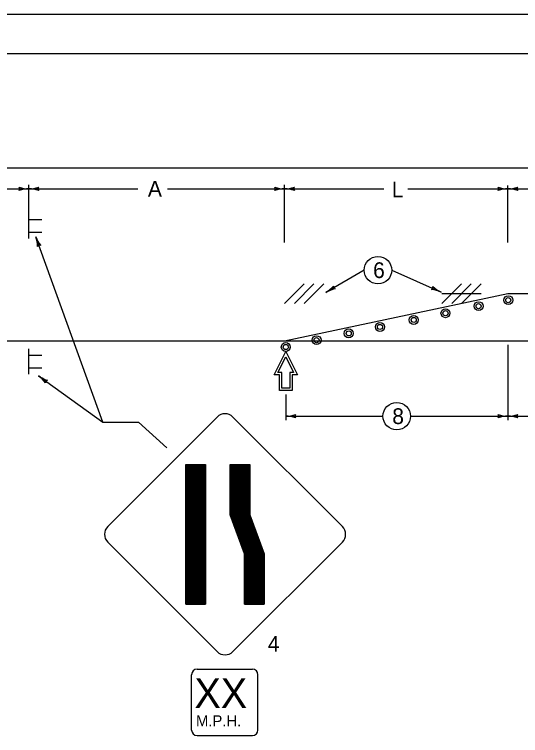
# Model space of a CAD drawing. Extents: x 1000 to 1286, y 1000 to 1022.
# Drawn here: x 1268.37 to 1274.8, y 1012.83 to 1022 of the extents above; entities that cross this region are included whole.
import ezdxf

# ---------------------------------------------------------------- set-up
doc = ezdxf.new("R2010")
doc.units = 0
doc.layers.add('Level 1', color=7, linetype='Continuous')
doc.layers.add('Level 10', color=7, linetype='Continuous')

msp = doc.modelspace()

# ---------------------------------------------------------------- linework, layer by layer
at = {"layer": 'Level 1'}
for p, q in [((1259.4053, 1020.05), (1285.25, 1020.05)), ((1268.5513, 1019.475), (1268.5513, 1019.8332)), ((1271.8013, 1019.1), (1271.8013, 1019.8332)), ((1274.6403, 1019.1), (1274.6403, 1019.825)), ((1267.15, 1019.7832), (1268.5513, 1019.7832)), ((1268.5513, 1019.7832), (1269.9374, 1019.7832)), ((1270.3132, 1019.7832), (1271.8013, 1019.7832)), ((1271.8013, 1019.7832), (1273.0652, 1019.7832)), ((1273.3674, 1019.7832), (1274.6403, 1019.7832)), ((1274.6403, 1019.7832), (1274.9653, 1019.7832)), ((1268.5513, 1019.15), (1268.5513, 1019.475)), ((1268.5513, 1019.3938), (1268.7138, 1019.3938)), ((1268.5513, 1019.2313), (1268.7138, 1019.2313)), ((1272.8139, 1018.7482), (1272.3254, 1018.4642)), ((1273.1639, 1018.7482), (1273.7928, 1018.4695)), ((1271.801, 1018.325), (1272.0497, 1018.5737)), ((1271.926, 1018.325), (1272.1747, 1018.5737)), ((1272.051, 1018.325), (1272.2997, 1018.5737)), ((1273.801, 1018.325), (1274.0497, 1018.5737)), ((1273.926, 1018.325), (1274.1747, 1018.5737)), ((1274.051, 1018.325), (1274.2997, 1018.5737)), ((1271.8013, 1017.85), (1274.6403, 1018.4505)), ((1273.801, 1018.45), (1274.301, 1018.45)), ((1259.4053, 1017.85), (1285.25, 1017.85)), ((1274.6403, 1017.8), (1274.6403, 1016.8419)), ((1268.5513, 1017.425), (1268.5513, 1017.75)), ((1268.5513, 1017.6688), (1268.7138, 1017.6688)), ((1268.5513, 1017.5063), (1268.7138, 1017.5063)), ((1271.8668, 1017.2473), (1271.7668, 1017.2473)), ((1271.8968, 1017.2173), (1271.7368, 1017.2173)), ((1271.8173, 1017.1673), (1271.8173, 1016.8419)), ((1269.5534, 1015.4892), (1270.9455, 1016.8813)), ((1272.5365, 1015.4892), (1271.1444, 1016.8813)), ((1271.8173, 1016.8919), (1273.0523, 1016.8919)), ((1273.4023, 1016.8919), (1274.6403, 1016.8919)), ((1274.6403, 1016.8919), (1275.7553, 1016.8919)), ((1270.5469, 1016.2774), (1270.5469, 1014.502)), ((1270.5469, 1016.2774), (1270.7959, 1016.2774)), ((1270.5563, 1016.2774), (1270.5563, 1014.502)), ((1270.5657, 1016.2774), (1270.5657, 1014.502)), ((1270.5751, 1016.2774), (1270.5751, 1014.502)), ((1270.5844, 1016.2774), (1270.5844, 1014.502)), ((1270.5938, 1016.2774), (1270.5938, 1014.502)), ((1270.6032, 1016.2774), (1270.6032, 1014.502)), ((1270.6126, 1016.2774), (1270.6126, 1014.502)), ((1270.6219, 1016.2774), (1270.6219, 1014.502)), ((1270.6313, 1016.2774), (1270.6313, 1014.502)), ((1270.6407, 1016.2774), (1270.6407, 1014.502)), ((1270.6501, 1016.2774), (1270.6501, 1014.502)), ((1270.6594, 1016.2774), (1270.6594, 1014.502)), ((1270.6688, 1016.2774), (1270.6688, 1014.502)), ((1270.6782, 1016.2774), (1270.6782, 1014.502)), ((1270.6876, 1016.2774), (1270.6876, 1014.502)), ((1270.6969, 1016.2774), (1270.6969, 1014.502)), ((1270.7063, 1016.2774), (1270.7063, 1014.502)), ((1270.7157, 1016.2774), (1270.7157, 1014.502)), ((1270.7251, 1016.2774), (1270.7251, 1014.502)), ((1270.7344, 1016.2774), (1270.7344, 1014.502)), ((1270.7438, 1016.2774), (1270.7438, 1014.502)), ((1270.7532, 1016.2774), (1270.7532, 1014.502)), ((1270.7626, 1016.2774), (1270.7626, 1014.502)), ((1270.7719, 1016.2774), (1270.7719, 1014.502)), ((1270.7813, 1016.2774), (1270.7813, 1014.502)), ((1270.7907, 1016.2774), (1270.7907, 1014.502)), ((1270.7959, 1016.2774), (1270.7959, 1014.502)), ((1271.1094, 1016.2774), (1271.1094, 1015.6388)), ((1271.1094, 1016.2774), (1271.3584, 1016.2774)), ((1271.1188, 1016.2774), (1271.1188, 1015.6388)), ((1271.1282, 1016.2774), (1271.1282, 1015.6388)), ((1271.1376, 1016.2774), (1271.1376, 1015.6388)), ((1271.1469, 1016.2774), (1271.1469, 1015.6388)), ((1271.1563, 1016.2774), (1271.1563, 1015.6388)), ((1271.1657, 1016.2774), (1271.1657, 1015.6388)), ((1271.1751, 1016.2774), (1271.1751, 1015.6388)), ((1271.1844, 1016.2774), (1271.1844, 1015.6388)), ((1271.1938, 1016.2774), (1271.1938, 1015.6388)), ((1271.2032, 1016.2774), (1271.2032, 1015.6388)), ((1271.2126, 1016.2774), (1271.2126, 1015.6388)), ((1271.2219, 1016.2774), (1271.2219, 1015.6388)), ((1271.2313, 1016.2774), (1271.2313, 1015.6388)), ((1271.2407, 1016.2774), (1271.2407, 1015.6388)), ((1271.2501, 1016.2774), (1271.2501, 1015.6388)), ((1271.2594, 1016.2774), (1271.2594, 1015.6388)), ((1271.2688, 1016.2774), (1271.2688, 1015.6388)), ((1271.2782, 1016.2774), (1271.2782, 1015.6388)), ((1271.2876, 1016.2774), (1271.2876, 1015.6388)), ((1271.2969, 1016.2774), (1271.2969, 1015.6388)), ((1271.3063, 1016.2774), (1271.3063, 1015.6388)), ((1271.3157, 1016.2774), (1271.3157, 1015.6388)), ((1271.3251, 1016.2774), (1271.3251, 1015.6388)), ((1271.3344, 1016.2774), (1271.3344, 1015.6388)), ((1271.3438, 1016.2774), (1271.3438, 1015.6388)), ((1271.3532, 1016.2774), (1271.3532, 1015.6388)), ((1271.3584, 1016.2774), (1271.3584, 1015.6388)), ((1271.1094, 1015.6388), (1271.294, 1015.1407)), ((1271.1188, 1015.6388), (1271.3034, 1015.1407)), ((1271.1282, 1015.6388), (1271.3128, 1015.1407)), ((1271.1376, 1015.6388), (1271.3222, 1015.1407)), ((1271.1469, 1015.6388), (1271.3315, 1015.1407)), ((1271.1563, 1015.6388), (1271.3409, 1015.1407)), ((1271.1657, 1015.6388), (1271.3503, 1015.1407)), ((1271.1751, 1015.6388), (1271.3597, 1015.1407)), ((1271.1844, 1015.6388), (1271.369, 1015.1407)), ((1271.1938, 1015.6388), (1271.3784, 1015.1407)), ((1271.2032, 1015.6388), (1271.3878, 1015.1407)), ((1271.2126, 1015.6388), (1271.3972, 1015.1407)), ((1271.2219, 1015.6388), (1271.4065, 1015.1407)), ((1271.2313, 1015.6388), (1271.4159, 1015.1407)), ((1271.2407, 1015.6388), (1271.4253, 1015.1407)), ((1271.2501, 1015.6388), (1271.4347, 1015.1407)), ((1271.2594, 1015.6388), (1271.444, 1015.1407)), ((1271.2688, 1015.6388), (1271.4534, 1015.1407)), ((1271.2782, 1015.6388), (1271.4628, 1015.1407)), ((1271.2876, 1015.6388), (1271.4722, 1015.1407)), ((1271.2969, 1015.6388), (1271.4815, 1015.1407)), ((1271.3063, 1015.6388), (1271.4909, 1015.1407)), ((1271.3157, 1015.6388), (1271.5003, 1015.1407)), ((1271.3251, 1015.6388), (1271.5097, 1015.1407)), ((1271.3344, 1015.6388), (1271.519, 1015.1407)), ((1271.3438, 1015.6388), (1271.5284, 1015.1407)), ((1271.3532, 1015.6388), (1271.5378, 1015.1407)), ((1271.3584, 1015.6388), (1271.543, 1015.1407)), ((1270.9455, 1013.8982), (1269.5534, 1015.2903)), ((1271.1444, 1013.8982), (1272.5365, 1015.2903)), ((1271.294, 1015.1407), (1271.294, 1014.502)), ((1271.3034, 1015.1407), (1271.3034, 1014.502)), ((1271.3128, 1015.1407), (1271.3128, 1014.502)), ((1271.3222, 1015.1407), (1271.3222, 1014.502)), ((1271.3315, 1015.1407), (1271.3315, 1014.502)), ((1271.3409, 1015.1407), (1271.3409, 1014.502)), ((1271.3503, 1015.1407), (1271.3503, 1014.502)), ((1271.3597, 1015.1407), (1271.3597, 1014.502)), ((1271.369, 1015.1407), (1271.369, 1014.502)), ((1271.3784, 1015.1407), (1271.3784, 1014.502)), ((1271.3878, 1015.1407), (1271.3878, 1014.502)), ((1271.3972, 1015.1407), (1271.3972, 1014.502)), ((1271.4065, 1015.1407), (1271.4065, 1014.502)), ((1271.4159, 1015.1407), (1271.4159, 1014.502)), ((1271.4253, 1015.1407), (1271.4253, 1014.502)), ((1271.4347, 1015.1407), (1271.4347, 1014.502)), ((1271.444, 1015.1407), (1271.444, 1014.502)), ((1271.4534, 1015.1407), (1271.4534, 1014.502)), ((1271.4628, 1015.1407), (1271.4628, 1014.502)), ((1271.4722, 1015.1407), (1271.4722, 1014.502)), ((1271.4815, 1015.1407), (1271.4815, 1014.502)), ((1271.4909, 1015.1407), (1271.4909, 1014.502)), ((1271.5003, 1015.1407), (1271.5003, 1014.502)), ((1271.5097, 1015.1407), (1271.5097, 1014.502)), ((1271.519, 1015.1407), (1271.519, 1014.502)), ((1271.5284, 1015.1407), (1271.5284, 1014.502)), ((1271.5378, 1015.1407), (1271.5378, 1014.502)), ((1271.543, 1015.1407), (1271.543, 1014.502)), ((1270.5469, 1014.502), (1270.7959, 1014.502)), ((1271.294, 1014.502), (1271.543, 1014.502)), ((1270.6899, 1013.6744), (1271.3931, 1013.6744)), ((1270.6196, 1012.901), (1270.6196, 1013.6042)), ((1271.4634, 1012.901), (1271.4634, 1013.6042)), ((1270.6899, 1012.8307), (1271.3931, 1012.8307))]:
    msp.add_line(p, q, dxfattribs=at)
for points in [[(1269.4893, 1016.8171), (1268.6397, 1019.1731)], [(1274.6403, 1018.4505), (1277.3085, 1018.4505), (1280.4615, 1018.4499)], [(1271.7368, 1017.2173), (1271.7368, 1017.4173), (1271.6681, 1017.4173), (1271.8173, 1017.7143)], [(1271.8173, 1017.7143), (1271.9653, 1017.4173), (1271.8968, 1017.4173), (1271.8968, 1017.2173)], [(1271.7668, 1017.2473), (1271.7668, 1017.2473), (1271.7668, 1017.4473), (1271.7168, 1017.4473), (1271.8172, 1017.6473)], [(1271.8172, 1017.6473), (1271.9168, 1017.4473), (1271.8668, 1017.4473), (1271.8668, 1017.2473)], [(1271.9168, 1017.4474), (1271.9168, 1017.4473)], [(1268.6723, 1017.4061), (1269.4893, 1016.8171), (1269.9468, 1016.8171), (1270.3062, 1016.4898)]]:
    msp.add_lwpolyline(points, dxfattribs=at)
for points in [[(1270.5469, 1014.502), (1270.5469, 1016.2774), (1270.7959, 1016.2774), (1270.7959, 1014.502)], [(1271.294, 1014.502), (1271.294, 1015.1407), (1271.1094, 1015.6388), (1271.1094, 1016.2774), (1271.3584, 1016.2774), (1271.3584, 1015.6388), (1271.543, 1015.1407), (1271.543, 1014.502)]]:
    msp.add_lwpolyline(points, close=True, dxfattribs=at)
for centre, radius in [((1272.9889, 1018.7482), 0.175), ((1274.2683, 1018.2907), 0.0569), ((1274.6455, 1018.3671), 0.0569), ((1274.6455, 1018.3671), 0.0325), ((1273.8468, 1018.201), 0.0569), ((1274.2683, 1018.2907), 0.0325), ((1273.4439, 1018.1155), 0.0569), ((1273.8468, 1018.201), 0.0325), ((1273.0145, 1018.0262), 0.0569), ((1273.4439, 1018.1155), 0.0325), ((1272.6172, 1017.9448), 0.0569), ((1273.0145, 1018.0262), 0.0325), ((1272.2082, 1017.8585), 0.0569), ((1272.2082, 1017.8585), 0.0325), ((1272.6172, 1017.9448), 0.0325), ((1271.8172, 1017.7712), 0.0569), ((1271.8172, 1017.7712), 0.0325), ((1273.2272, 1016.8919), 0.175)]:
    msp.add_circle(centre, radius, dxfattribs=at)
for centre, radius, start, end in [((1268.4028, 1019.7832), 0.0312, 318.7746, 40.89129), ((1268.5513, 1019.3925), 0.3906, 90, 108.66878), ((1268.5513, 1020.1738), 0.3906, 251.34716, 269.99389), ((1268.5513, 1020.1738), 0.3906, 269.98778, 270), ((1268.5513, 1020.1738), 0.3906, 270, 288.66878), ((1268.5513, 1019.3925), 0.3906, 89.98778, 90), ((1268.5513, 1019.3925), 0.3906, 71.34716, 89.99389), ((1268.6999, 1019.7831), 0.0312, 138.7746, 220.89129), ((1271.6528, 1019.7832), 0.0312, 318.7746, 40.89129), ((1271.8013, 1019.3925), 0.3906, 90, 108.66878), ((1271.8013, 1020.1738), 0.3906, 251.34716, 269.99389), ((1271.8013, 1020.1738), 0.3906, 269.98778, 270), ((1271.8013, 1020.1738), 0.3906, 270, 288.66878), ((1271.8013, 1019.3925), 0.3906, 89.98778, 90), ((1271.8013, 1019.3925), 0.3906, 71.34716, 89.99389), ((1271.9499, 1019.7831), 0.0312, 138.7746, 220.89129), ((1274.4918, 1019.7832), 0.0312, 318.7746, 40.89129), ((1274.6403, 1019.3925), 0.3906, 90, 108.66878), ((1274.6403, 1020.1738), 0.3906, 251.34716, 269.99389), ((1274.6403, 1020.1738), 0.3906, 269.98778, 270), ((1274.6403, 1020.1738), 0.3906, 270, 288.66878), ((1274.6403, 1019.3925), 0.3906, 89.98778, 90), ((1274.6403, 1019.3925), 0.3906, 71.34716, 89.99389), ((1274.7889, 1019.7831), 0.0312, 138.7746, 220.89129), ((1269.0071, 1019.3056), 0.3906, 199.81729, 199.82951), ((1269.0071, 1019.3056), 0.3906, 199.82951, 218.4983), ((1268.2722, 1019.0406), 0.3906, 1.17667, 19.8234), ((1268.69, 1019.0333), 0.0312, 68.60411, 150.72081), ((1272.1291, 1018.8019), 0.3906, 300.1725, 318.84128), ((1272.4539, 1018.5388), 0.0312, 168.9471, 251.06379), ((1273.657, 1018.5297), 0.0312, 294.87413, 16.99083), ((1273.951, 1018.8266), 0.3906, 227.44669, 246.09343), ((1272.1291, 1018.8019), 0.3906, 300.16028, 300.1725), ((1272.5217, 1018.1265), 0.3906, 101.51966, 120.16639), ((1273.6345, 1018.1124), 0.3906, 66.09954, 84.76832), ((1273.6345, 1018.1124), 0.3906, 66.08731, 66.09954), ((1268.9008, 1017.7229), 0.3906, 234.20825, 252.87704), ((1268.9008, 1017.7229), 0.3906, 234.19603, 234.20825), ((1268.4439, 1017.0892), 0.3906, 35.55541, 54.20214), ((1268.7928, 1017.3192), 0.0312, 102.98285, 185.09954), ((1271.045, 1016.7818), 0.1406, 45.00008, 134.99993), ((1271.8173, 1017.2825), 0.3906, 269.98778, 270), ((1271.8173, 1017.2825), 0.3906, 270, 288.66878), ((1271.8173, 1016.5013), 0.3906, 71.34716, 89.99389), ((1271.9658, 1016.8919), 0.0312, 138.7746, 220.89129), ((1274.4918, 1016.892), 0.0312, 318.7746, 40.89129), ((1274.6403, 1016.5013), 0.3906, 90, 108.66878), ((1274.6403, 1017.2825), 0.3906, 251.34716, 269.99389), ((1274.6403, 1017.2825), 0.3906, 269.98778, 270), ((1274.6403, 1017.2825), 0.3906, 270, 288.66878), ((1274.6403, 1016.5013), 0.3906, 89.98778, 90), ((1274.6403, 1016.5013), 0.3906, 71.34716, 89.99389), ((1274.7889, 1016.8919), 0.0312, 138.7746, 220.89129), ((1269.6529, 1015.3897), 0.1406, 134.99993, 225.00007), ((1272.4371, 1015.3897), 0.1406, 314.99993, 45.00007), ((1271.045, 1013.9976), 0.1406, 225.00007, 314.99993), ((1270.6899, 1013.6041), 0.0703, 90, 180), ((1271.3931, 1013.6041), 0.0703, 0, 90), ((1270.6899, 1012.901), 0.0703, 180, 270), ((1271.3931, 1012.901), 0.0703, 270, 360)]:
    msp.add_arc(centre, radius, start, end, dxfattribs=at)
at = {"layer": 'Level 10'}
for p, q in [((1286, 1022), (1250, 1022)), ((1285.5, 1021.5), (1257, 1021.5))]:
    msp.add_line(p, q, dxfattribs=at)

# ---------------------------------------------------------------- texts
at = {"layer": 'Level 1'}
for s, height, p in [('A', 0.2, (1270.0641, 1019.6832)), ('L', 0.2, (1273.1647, 1019.675)), ('6', 0.2, (1272.9268, 1018.6482)), ('8', 0.2, (1273.1706, 1016.7919)), ('4', 0.2, (1271.5878, 1013.8982)), ('XX', 0.375, (1270.6562, 1013.1823)), ('M.P.H.', 0.14067, (1270.6761, 1012.9478))]:
    msp.add_text(s, height=height, dxfattribs=at).set_placement(p)

doc.saveas('drawing.dxf')
